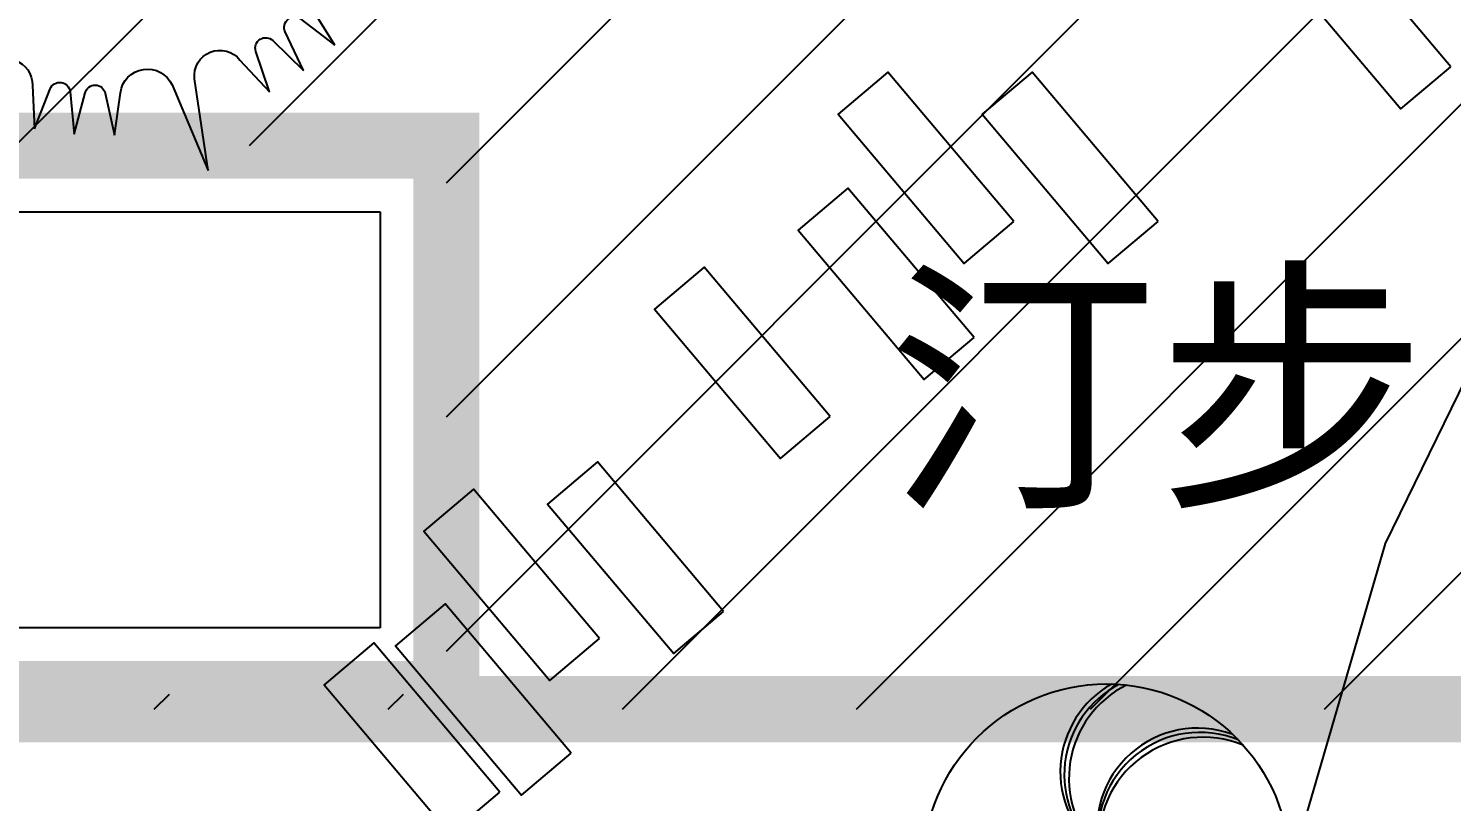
# Model space of a CAD drawing. Extents: x 116619 to 413619, y -387877 to -177877.
# Drawn here: x 242424 to 253172, y -305331 to -299495 of the extents above; entities that cross this region are included whole.
import ezdxf

# ---------------------------------------------------------------- set-up
doc = ezdxf.new("R2010")
doc.units = 0
doc.header["$LTSCALE"] = 35
doc.header["$MEASUREMENT"] = 0
doc.linetypes.add('DASH_200', pattern=[0.7, 0.5, -0.2])
doc.layers.get('0').update_dxf_attribs({"linetype": 'CONTINUOUS'})
for name, color, linetype in [('FU', 7, 'CONTINUOUS'), ('GUAN1', 22, 'CONTINUOUS'), ('JYP', 4, 'CONTINUOUS'), ('MIAOTU', 1, 'CONTINUOUS'), ('PUB_TEXT', 7, 'CONTINUOUS'), ('STRU-02', 4, 'CONTINUOUS'), ('TREE', 84, 'CONTINUOUS'), ('树', 84, 'CONTINUOUS')]:
    doc.layers.add(name, color=color, linetype=linetype)
doc.styles.add('DIM_FONT', font='SIMPLEX.shx', dxfattribs={"width": 0.8})
doc.styles.add('HZ', font='txt', dxfattribs={"bigfont": 'hztxt'})
doc.styles.add('HZ1', font='simhei.ttf')

# ---------------------------------------------------------------- blocks, each defined once
blk = doc.blocks.new('A$C03D54C55')
at = {"color": 2}
for p, q in [((20007.67929664078, 36036.26572680898), (20581.51638132361, 40913.45505759888)), ((20581.51638132361, 40913.45505759888), (21243.60720097339, 36047.46075893182)), ((23831.42717797009, 35762.12449720153), (24868.83638483248, 37820.421990384)), ((24868.83638483248, 37820.421990384), (24763.9285891545, 35554.84957829799)), ((25789.268171527, 35257.88118789624), (26911.38406346469, 37228.84032624942)), ((26911.38406346469, 37228.84032624942), (26546.16450391334, 34990.43940744124)), ((27530.46394066561, 34577.32186619326), (28872.17692095412, 36405.88148472441)), ((28872.17692095412, 36405.88148472441), (28251.50924062214, 34224.46093137166)), ((30588.11441811715, 32741.87878293928), (34162.69600002149, 36109.16719981661)), ((34162.69600002149, 36109.16719981661), (31542.08614926483, 31956.01553171669)), ((33341.06064880133, 30074.01665668457), (35458.81033262533, 30983.93022927741)), ((35458.81033262533, 30983.93022927741), (33922.16442337001, 29315.83450373623)), ((34516.73251093716, 28429.26793921686), (36643.23126782395, 29217.82804279629)), ((36643.23126782395, 29217.82804279629), (34924.64047758983, 27737.87206516654)), ((35413.11075462095, 26788.71018617257), (37616.29799379657, 27327.03164137475)), ((37616.29799379657, 27327.03164137475), (35738.6488630442, 26054.92404302408)), ((36575.60683967214, 23417.25936992688), (41478.34646957568, 23699.05519939278)), ((41478.34646957568, 23699.05519939278), (36801.24842241616, 22202.05198450328)), ((39176.78883034328, 18939.76966470783), (36927.41850636712, 18649.67115451221)), ((36969.61728278527, 19603.99868588406), (39176.78883034328, 18939.76966470783)), ((36813.01008306863, 17588.34076450311), (38948.87930315606, 16825.52579697547)), ((38948.87930315606, 16825.52579697547), (36681.06501299934, 16796.50261033466)), ((36445.14545894344, 15755.4197855356), (38478.91116209727, 14751.61648574297)), ((38478.91116209727, 14751.61648574297), (36222.85347694896, 14984.05512556323)), ((35168.54231369439, 12425.5005427209), (39105.39363088299, 9489.948384357383)), ((39105.39363088299, 9489.948384357383), (34560.27354374263, 11349.55806426209))]:
    blk.add_line(p, q, dxfattribs=at)
at = {"color": 3}
for p, q in [((16485.583067188, 35476.87685973919), (16338.01937363406, 37740.07127391221)), ((16338.01937363406, 37740.07127391221), (17264.75044930332, 35670.04868626024)), ((14714.29462421057, 34878.99647990143), (14306.97715443277, 37110.12096742162)), ((14306.97715443277, 37110.12096742162), (15466.01911644064, 35160.647774401)), ((12890.38005909673, 34006.79333258019), (12362.03349158764, 36250.37447386474)), ((12362.03349158764, 36250.37447386474), (13737.95133300524, 34447.41188588087)), ((9785.004657020036, 31758.9399374671), (7089.592495070479, 35863.93909037113)), ((7089.592495070479, 35863.93909037113), (10724.58433229144, 32561.95497298584)), ((7446.490645067679, 29066.46338789008), (5878.696969872195, 30705.3187787091)), ((5878.696969872195, 30705.3187787091), (7919.199031767901, 29715.28073125909)), ((6473.915076397534, 27469.89818093774), (4727.752615843201, 28917.22007372818)), ((4727.752615843201, 28917.22007372818), (6868.727484070376, 28168.8547794905)), ((5637.356835295737, 25629.36212308012), (3790.473724270414, 27008.43036183191)), ((3790.473724270414, 27008.43036183191), (6003.409953161346, 26511.70383056533)), ((4703.393575507391, 21911.3096889279), (-0.0545263298554346, 23323.34393831744)), ((-0.0545263298554346, 23323.34393831744), (4906.985249392746, 23130.40506820503)), ((2388.242904807383, 18593.26287418633), (4587.742360515404, 19146.45917238691)), ((4642.67847693467, 18345.58515793376), (2388.242904807383, 18593.26287418633)), ((2655.936070523137, 16483.68702727876), (4777.057909841358, 17286.5980701521)), ((4923.894700127566, 16497.38572804636), (2655.936070523137, 16483.68702727876)), ((3164.885160285223, 14418.99801707506), (5179.38232110464, 15460.93140700553)), ((5466.127681358164, 14549.72403640288), (3164.885160285223, 14418.99801707506)), ((2629.899951086845, 9159.553446275473), (6512.929218578327, 12165.93806503783)), ((7140.588352958264, 11101.19061870093), (2629.899951086845, 9159.553446275473)), ((33019.25510396426, 9251.108354627271), (34283.0884181748, 7323.536880772735)), ((7499.879427561187, 7071.26912857662), (8829.20603704115, 8908.853076408326)), ((9386.081437162007, 8330.660242956888), (7499.879427561187, 7071.26912857662)), ((34283.0884181748, 7323.536880772735), (32373.49905303431, 8547.175902928226)), ((9060.953505704587, 5627.310123834643), (10169.72583385344, 7605.806503495201)), ((31603.64709163886, 7807.689972289081), (32749.48982930559, 5850.429534703551)), ((10789.50525601424, 7095.619643827144), (9060.953505704587, 5627.310123834643)), ((32749.48982930559, 5850.429534703551), (30993.58754953872, 7285.919410638395)), ((10777.9876413625, 4372.812749659177), (11651.44012392109, 6465.873847838724)), ((31056.39013753099, 4563.812529321003), (29477.55836215589, 6192.036784473166)), ((30143.66754569316, 6640.049864104716), (31056.39013753099, 4563.812529321003)), ((12456.8126214114, 5952.164869766566), (10777.9876413625, 4372.812749659177)), ((13748.8709986482, -0.03740153217222542), (14790.97720858583, 4798.949930742616)), ((27025.30196966889, 4909.768416364619), (28154.1684896018, 130.4457500966964)), ((15956.19846660126, 4386.757580837701), (13748.8709986482, -0.03740153217222542)), ((18821.81499962468, 1530.606468147831), (18658.96206848224, 3792.752113949507)), ((23338.39247919545, 3859.578108467045), (23067.52590639674, 1570.59629712248)), ((28154.1684896018, 130.4457500966964), (25867.73856463585, 4476.536288310017)), ((19457.20856360572, 3707.783314169152), (18821.81499962468, 1530.606468147831)), ((20945.82607962719, 1427.908771707269), (20523.44200163323, 3656.230043574702)), ((21326.16237595874, 3663.790768077131), (20945.82607962719, 1427.908771707269)), ((23067.52590639674, 1570.59629712248), (22391.235586763, 3735.418553930183))]:
    blk.add_line(p, q, dxfattribs=at)
for centre, major_axis, ratio, start_param, end_param in [((15937.83716046516, 35441.16299944522), (388.1372554578763, 388.1372554578762), 0.99999999999999, 2.892590434588466, 5.562896493202054), ((14174.31038875322, 34780.41613903013), (388.1372554578901, 388.13725545789), 0.9999999999999701, 3.008054038613407, 5.67836009722706), ((11600.69699258052, 33594.34274289967), (-957.4439672864697, 957.44396728647), 0.9999999999999809, 1.652497768231767, 4.236519324367111), ((8559.613427787088, 31004.14435420773), (1017.668914035628, 1017.668914035628), 0.9999999999999847, 3.465839932838512, 6.04986148897383), ((7049.849363872141, 28687.02070157154), (543.2412223088583, 78.6767598054009), 0.9999999999998318, 4.232291942588258, 6.902598001202007), ((6123.629375124408, 27047.28608263453), (-388.1372554578255, 388.1372554578255), 0.9999999999999789, 2.135389412616291, 4.805695471229954), ((4914.520417460823, 24484.41434521496), (957.4439672865457, 957.4439672865454), 0.999999999999996, 3.92142579582442, 6.505447351959725), ((4249.862682471983, 20545.43642751133), (414.1720854201381, 1378.318367014293), 0.9999999999999796, 3.67048054342153, 6.25450209955685), ((4582.734684915224, 17799.95909555507), (388.1372554577881, 388.137255457788), 0.9999999999997212, 4.288853836183919, 6.959159894797629), ((4927.210105656268, 15948.48676991771), (-508.7032729704288, 206.2087248827968), 0.9999999999998354, 2.433242753064499, 5.103548811678137), ((5648.361105541961, 13208.01286029356), (-1228.409867716934, 569.5674656107337), 0.9999999999999427, 2.69752031926936, 5.281541875404657), ((7671.129941406165, 9763.346958134964), (1392.9325673747, 361.9929556447847), 0.9999999999999623, -0.8899378759119072, 1.694083680223398), ((9690.883500804834, 7874.155303062696), (388.1372554578748, 388.1372554578747), 0.9999999999999892, 4.986985536980665, 7.657291595594427), ((32077.34983072498, 8085.010676765174), (547.475350837016, 39.64591245909769), 0.9999999999998272, 0.9286357006913444, 3.598941759305084), ((11144.87045325132, 6677.269748713356), (388.1372554580927, 388.1372554580927), 0.9999999999999811, 5.10244914100656, 7.772755199620164), ((30646.16547268975, 6860.950048605795), (-547.8782758325888, 33.62221020728227), 0.9999999999998171, 4.088345613468833, 6.75865167208263), ((13458.84684313912, 5041.491866173048), (-957.4439672867335, 957.4439672867335), 0.9999999999999912, 3.74689287062514, 6.330914426760438), ((28434.9483589232, 5199.935772303026), (-1311.915416138421, 591.7583781311658), 0.9999999999999496, 4.325910999360869, 6.9099325554962), ((17222.56623098507, 3702.93543837691), (-7.148085725427763, 1439.183428914003), 0.9999999999999766, -1.513315159394842, 1.070706396740481), ((24691.36454975102, 3806.057296773826), (-1185.381084556509, 654.4230935437564), 0.9999999999999609, 4.164063790294161, 6.748085346429477), ((19984.13620983517, 3554.003231623676), (388.1372554577768, 388.1372554577767), 0.9999999999999962, 5.685117237779023, 8.355423296392733), ((21867.29803967301, 3571.740501343738), (-388.137255458171, 388.1372554581711), 0.9999999999999292, 4.229784515009523, 6.900090573623283)]:
    blk.add_ellipse(centre, major_axis=major_axis, ratio=ratio, start_param=start_param, end_param=end_param, dxfattribs=at)
at = {"color": 2}
for centre, major_axis, ratio, start_param, end_param in [((18583.80190607464, 36245.72506373213), (-1017.668914035831, 1017.668914035831), 0.9999999999999952, 1.196911905245726, 3.780933461381069), ((22578.35450282639, 36275.16131049482), (957.443967286326, 957.4439672863259), 0.9999999999999889, 2.525162394228837, 5.109183950364173), ((25312.25002691217, 35529.45944154885), (-388.1372554579132, 388.1372554579132), 0.9999999999999364, 0.7391260110211841, 3.409432069634918), ((27087.90980568844, 34902.04774407088), (-388.1372554578966, 388.1372554578967), 0.9999999999999639, 0.6236624069953924, 3.293968465609102), ((29631.99892189827, 33817.58468841738), (1369.68217098162, 441.8945436250688), 0.999999999999947, 2.542891848259051, 5.126913404394418), ((32710.92499608116, 31272.48524624284), (1334.576153672658, 228.7015326473222), 0.9999999999999747, 2.442710964224524, 5.02673252035981), ((34325.88254849648, 28943.93030425336), (-540.7888339404768, 94.06644052991854), 0.999999999999771, -0.5721839466794949, 2.098122111934228), ((35282.82438958657, 27321.93295503664), (-388.1372554580055, 388.1372554580056), 0.999999999999999, -0.0744692938021867, 2.595836764811505), ((36534.63030452188, 24855.87709564739), (-1017.668914035955, 1017.668914035955), 0.9999999999999758, -0.1993514963497172, 2.384670059785596), ((37257.26612757394, 20927.12227915856), (957.4439672868516, 957.4439672868515), 0.999999999999926, 1.128898992633824, 3.712920548769102), ((36997.62912128889, 18105.27100048825), (388.1372554580634, 388.1372554580634), 0.9999999999998797, 0.9136589362206513, 3.583964994834356), ((36688.08930202333, 16247.63858572341), (388.1372554578797, 388.1372554578795), 0.9999999999999735, 0.798195332194643, 3.468501390808378), ((36061.87811581275, 13553.88486636418), (-1017.668914035992, 1017.668914035992), 0.9999999999999977, -0.8974831971473133, 1.686538358987989), ((34090.09435492508, 10079.78271744307), (957.4439672864697, 957.4439672864696), 0.9999999999999876, 0.4307672918354402, 3.014788847970741)]:
    blk.add_ellipse(centre, major_axis=major_axis, ratio=ratio, start_param=start_param, end_param=end_param, dxfattribs=at)
at = {"extrusion": (0, 0, -1)}
blk.add_ellipse((20772.26998776448, 19854.31896274391), major_axis=(1145.512985522212, 1145.512985522212), ratio=0.9999999999999927, dxfattribs=at)
at = {"color": 2, "style": 'HZ', "flags": 1}
for tag, p, height in [('AMOUNT', (20772.26998776448, 19692.31896274409), 97.19999999995343), ('SCALE', (20772.26998776448, 19530.3189627442), 97.20000000001164), ('LNAME', (20772.26998776448, 19854.31896274391), 97.20000000001164), ('TYPE', (20772.26998776448, 19206.31896274356), 97.20000000001164), ('HNAME', (20772.26998776448, 19368.31896274438), 97.19999999995343)]:
    blk.add_attdef(tag, p, '', height=height, dxfattribs=at)
blk = doc.blocks.new('U_D0QGS')
at = {"layer": 'STRU-02', "color": 3, "xscale": 0.154678545, "yscale": 0.154678545, "zscale": 0.154678545}
blk.add_blockref('A$C03D54C55', (-2921.880306993713, -3320.268119789253), dxfattribs=at)
at = {"flags": 9}
for tag in ['YSIZE', 'XSIZE']:
    blk.add_attdef(tag, (0, 0), '', height=0.5, dxfattribs=at)
blk = doc.blocks.new('A')
blk.add_lwpolyline([(200, -600), (200, 600), (-200, 600), (-200, -600)], close=True)
blk = doc.blocks.new('U_B7ENH')
for radius in [1500, 137.499627233306]:
    blk.add_circle((0, 0), radius)
for centre, radius, start, end in [((447.2719736177314, 779.4948573568763), 826.1195642789266, 119.373353582441, 232.2456101213852), ((487.7636441149516, 757.096651881544), 834.4566440402853, 117.6013562728068, 229.1042179160959), ((544.6233809912264, 728.9224824745215), 852.6005496197787, 116.618063149671, 224.9727659142338), ((746.2906156206955, 312.6539231977549), 826.1195642789266, 70.15153792255175, 193.0347361383394), ((763.5049388050429, 269.7013672147223), 834.4566440402853, 67.81089831763747, 189.8933439330501), ((789.7502133433991, 211.9259480139845), 852.6005496197787, 67.22839121263785, 185.761891931188)]:
    blk.add_arc(centre, radius, start, end)
at = {"style": 'DIM_FONT', "width": 0.8, "flags": 9}
for tag in ['YSIZE', 'XSIZE']:
    blk.add_attdef(tag, (0, 0), '', height=0.5, dxfattribs=at)
blk = doc.blocks.new('U_B7RQU')
blk.add_blockref('U_B7ENH', (0, 0))
at = {"width": 0.8, "flags": 9}
for tag in ['YSIZE', 'XSIZE']:
    blk.add_attdef(tag, (0, 0), '', height=0.5, dxfattribs=at)
blk = doc.blocks.new('U_B7ZVJ')
blk.add_blockref('U_B7RQU', (0, 0))
at = {"flags": 9}
for tag in ['YSIZE', 'XSIZE']:
    blk.add_attdef(tag, (0, 0), '', height=0.5, dxfattribs=at)
blk = doc.blocks.new('A$C141A55DA')
at = {"layer": 'GUAN1', "xscale": 0.0009225216, "yscale": 0.0009225216, "zscale": 0.0009225216}
blk.add_blockref('U_B7ZVJ', (1.383772276687523, 1.383787750302872), dxfattribs=at)

msp = doc.modelspace()

# ---------------------------------------------------------------- hatches: boundary and pattern name
h = msp.add_hatch()
h.set_pattern_fill('ANSI31', color=256, scale=10000, style=0)
h.set_pattern_definition([(45, (0, 0), (-883.8834764831844, 883.8834764831845), [])])
h.paths.add_polyline_path([(236966.8906804842, -300379.5818405207), (245580.5499667004, -300379.5818405207), (245580.5499667004, -304519.5818405207), (236966.8906804842, -304519.5818405207)], flags=16)
h.paths.add_polyline_path([(279020.709975531, -268289.8483860219), (276120.1891458838, -268289.8483860219), (276120.1891458839, -274089.8483860238), (279020.7099755313, -274089.8483860237)], flags=16)
edge = h.paths.add_edge_path()
edge.add_line((276340.9290412129, -304679.5818405189), (279040.4866071889, -304679.5818405187))
edge.add_line((279040.4866071889, -304679.5818405187), (279040.4866071665, -268279.5818404977))
edge.add_line((279040.4866071665, -268279.5818404977), (241440.4866197506, -268278.8939743255))
edge.add_line((241440.4866197506, -268278.8939743255), (241524.684223327, -282103.403305457))
edge.add_line((241531.6832244877, -282103.403305457), (234940.5499667004, -282103.403305457))
edge.add_line((235090.5499667004, -293152.9041258792), (235090.5499667004, -282103.403305457))
edge.add_arc((239503.4084698582, -290819.1292220159), 5009.883529452485, 208.6992558960674, 240.9000647453393, ccw=False)
edge.add_line((236940.5499667004, -304633.6736457556), (279040.4866071889, -304633.673645753))
edge.add_line((273040.9657775193, -270679.5818404977), (275720.189145884, -270679.5818404977))
edge.add_line((273040.9657775193, -270679.5818404977), (273040.9657775193, -268261.1876349944))

# ---------------------------------------------------------------- linework, layer by layer
for p, q in [((237466.8906804842, -300879.5818405207), (245080.5499667004, -300879.5818405207)), ((245080.5499667004, -300879.5818405207), (245080.5499667004, -304019.5818405207)), ((245080.5499667004, -304019.5818405207), (237466.8906804842, -304019.5818405207))]:
    msp.add_line(p, q)
at = {"const_width": 500}
msp.add_lwpolyline([(236966.8906804842, -300379.5818405207), (245580.5499667004, -300379.5818405207), (245580.5499667004, -304519.5818405207), (236966.8906804842, -304519.5818405207)], close=True, dxfattribs=at)
at = {"linetype": 'DASH_200', "const_width": 500}
msp.add_lwpolyline([(236940.5499667004, -304633.6736457556), (279040.4866071889, -304633.673645753)], dxfattribs=at)
at = {"layer": 'FU'}
msp.add_arc((265507.0132819769, -282335.6902480163), 20380.8, 228.6117856815375, 266.549901078487, dxfattribs=at)
at = {"layer": 'JYP'}
msp.add_lwpolyline([(256366.1236117445, -297100.3345774888), (254108.5217657332, -300442.9543189971), (252672.0821060684, -303382.8971638167), (251918.9863200849, -305968.8024672313), (251720.1475894294, -308236.3816781626), (251946.4790957449, -310221.3462455301), (252468.8940206747, -311959.4076182556)], dxfattribs=at)

# ---------------------------------------------------------------- block references
at = {"layer": 'MIAOTU', "linetype": 'ByBlock', "xscale": 1.229696522898113, "yscale": 1.229696522898113, "zscale": 1.229696522898113, "rotation": 40.16729343385874}
for p in [(252502.4129539419, -299379.8711646076), (249202.8947232797, -300547.4356388285), (250291.6846866323, -300547.4356388285), (248901.7930688391, -301422.1650531208), (247815.6884610148, -302019.7131214254), (247009.226145074, -303490.2190583115), (246072.8572708217, -303695.4381089517), (245859.0422113052, -304560.1452634464), (245320.2555005687, -304854.7770787199)]:
    msp.add_blockref('A', p, dxfattribs=at)
at = {"layer": 'TREE', "xscale": -0.9216, "yscale": 0.9216, "zscale": 0.9216, "rotation": 356.0949266137707}
msp.add_blockref('U_D0QGS', (243257.2484878771, -297464.0812257133), dxfattribs=at)
at = {"layer": '树', "xscale": 1000, "yscale": 1000, "zscale": 1000}
msp.add_blockref('A$C141A55DA', (249182.8834194388, -307211.506146933), dxfattribs=at)

# ---------------------------------------------------------------- texts
at = {"layer": 'PUB_TEXT', "style": 'HZ1'}
msp.add_text('汀步', height=1500, dxfattribs=at).set_placement((248901.7352044955, -302963.6765606012))

doc.saveas('drawing.dxf')
